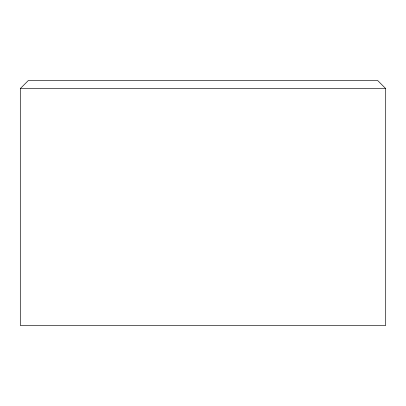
<?xml version="1.0" encoding="UTF-8"?>
<svg xmlns="http://www.w3.org/2000/svg" width="406" height="406" viewBox="0 0 406 406"><rect width="100%" height="100%" fill="white"/><g stroke="black" fill="none" stroke-linecap="round" stroke-linejoin="round"><path stroke-width="0.61" d="M20.3 88.564L28.329 80.53L377.671 80.53L385.7 88.564L385.7 325.47L20.3 325.47L20.3 88.564L385.7 88.564"/></g></svg>
